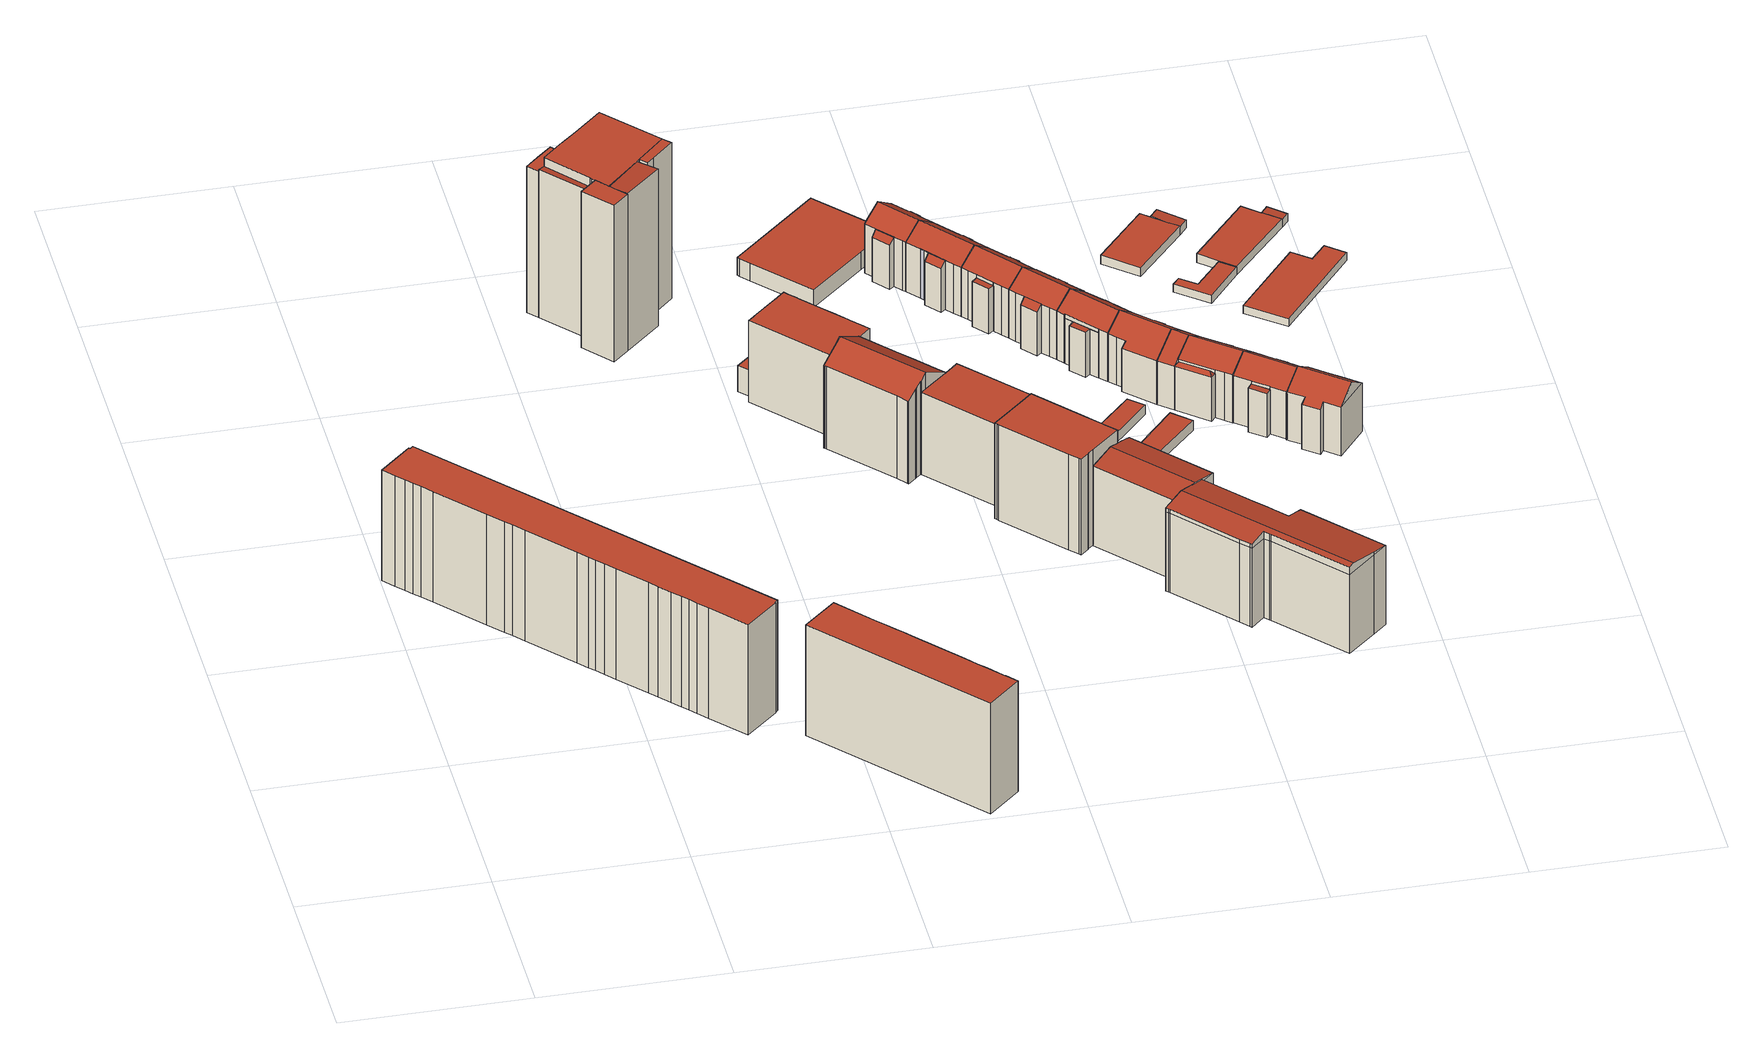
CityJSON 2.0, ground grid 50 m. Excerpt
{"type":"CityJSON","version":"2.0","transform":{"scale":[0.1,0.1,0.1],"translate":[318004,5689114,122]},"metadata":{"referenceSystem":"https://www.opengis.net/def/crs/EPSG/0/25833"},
"CityObjects":{
"building1":{"type":"Building","attributes":{"Dachtyp_tdc":"tdcPolyFlatRoof","Gemeindeschluessel":14713000,"Dachneigung":0,"QualitaetDacherkennung":35,"Geometrietyp2DReferenz":"3000","function":"31001_9998","roofType":"1000","measuredHeight":33.38},"geometry":[{"type":"MultiSurface","lod":"2","boundaries":[[[0,1,2,3]],[[1,4,5,2]],[[4,6,7,5]],[[6,8,9,7]],[[8,10,11,9]],[[10,12,13,11]],[[12,14,15,13]],[[14,16,17,15]],[[16,18,19,17]],[[18,20,21,19]],[[20,22,23,21]],[[22,24,25,23]],[[24,26,27,25]],[[26,28,29,27]],[[28,30,31,29]],[[30,32,33,31]],[[32,34,35,33]],[[34,36,37,35]],[[36,38,39,37]],[[38,40,41,39]],[[40,42,43,41]],[[42,44,45,43]],[[44,46,47,45]],[[46,48,49,47]],[[48,50,51,49]],[[50,52,53,51]],[[52,54,55,53]],[[54,56,57,55]],[[56,0,3,57]],[[56,54,52,50,48,46,44,42,40,38,36,34,32,30,28,26,24,22,20,18,16,14,12,10,8,6,4,1,0]],[[3,2,5,7,9,11,13,15,17,19,21,23,25,27,29,31,33,35,37,39,41,43,45,47,49,51,53,55,57]]],"semantics":{"surfaces":[{"type":"WallSurface"},{"type":"RoofSurface"},{"type":"GroundSurface"}],"values":[0,0,0,0,0,0,0,0,0,0,0,0,0,0,0,0,0,0,0,0,0,0,0,0,0,0,0,0,0,1,2]}}]},
"building2":{"type":"Building","attributes":{"Dachtyp_tdc":"tdcPolyFlatRoof","Gemeindeschluessel":14713000,"Dachneigung":0,"QualitaetDacherkennung":44,"Geometrietyp2DReferenz":"3000","function":"31001_9998","roofType":"1000","measuredHeight":33.46},"geometry":[{"type":"MultiSurface","lod":"2","boundaries":[[[58,59,60,61]],[[59,62,63,60]],[[62,64,65,63]],[[64,66,67,65]],[[66,68,69,67]],[[68,70,71,69]],[[70,72,73,71]],[[72,74,75,73]],[[74,76,77,75]],[[76,78,79,77]],[[78,80,81,79]],[[80,82,83,81]],[[82,84,85,83]],[[84,58,61,85]],[[84,82,80,78,76,74,72,70,68,66,64,62,59,58]],[[61,60,63,65,67,69,71,73,75,77,79,81,83,85]]],"semantics":{"surfaces":[{"type":"WallSurface"},{"type":"RoofSurface"},{"type":"GroundSurface"}],"values":[0,0,0,0,0,0,0,0,0,0,0,0,0,0,1,2]}}]},
"building3":{"type":"Building","attributes":{"Gemeindeschluessel":14713000,"Geometrietyp2DReferenz":"3000","function":"31001_9998","roofType":"9999"},"children":["building3-1","building3-2","building3-3","building3-4","building3-5","building3-6"]},
"building3-1":{"type":"BuildingPart","attributes":{"Dachtyp_tdc":"tdcPolyFlatRoof","Dachneigung":7.21,"QualitaetDacherkennung":23,"Geometrietyp2DReferenz":"3000","roofType":"2100","measuredHeight":44.82},"parents":["building3"],"geometry":[{"type":"MultiSurface","lod":"2","boundaries":[[[86,87,88,89]],[[87,90,91,92,88]],[[87,86,93,90]],[[92,94,89,88]],[[93,95,91,90]],[[95,94,92,91]],[[89,94,95,93,86]]],"semantics":{"surfaces":[{"type":"WallSurface"},{"type":"RoofSurface"},{"type":"GroundSurface"},{"type":"ClosureSurface"}],"values":[0,0,1,2,0,3,3]}}]},
"building3-2":{"type":"BuildingPart","attributes":{"Dachtyp_tdc":"tdcPolyFlatRoof","Dachneigung":0,"QualitaetDacherkennung":22,"Geometrietyp2DReferenz":"3000","roofType":"1000","measuredHeight":44.32},"parents":["building3"],"geometry":[{"type":"MultiSurface","lod":"2","boundaries":[[[96,97,98,99]],[[97,100,101,98]],[[100,102,103,101]],[[102,104,105,103]],[[91,96,99,92]],[[91,95,104,102,100,97,96]],[[99,98,101,103,105,94,92]],[[92,94,95,91]],[[94,105,104,95]]],"semantics":{"surfaces":[{"type":"WallSurface"},{"type":"RoofSurface"},{"type":"GroundSurface"},{"type":"ClosureSurface"}],"values":[0,0,0,0,0,1,2,3,3]}}]},
"building3-3":{"type":"BuildingPart","attributes":{"Dachtyp_tdc":"tdcPolyFlatRoof","Dachneigung":0,"QualitaetDacherkennung":32,"Geometrietyp2DReferenz":"3000","roofType":"1000","measuredHeight":47.19},"parents":["building3"],"geometry":[{"type":"MultiSurface","lod":"2","boundaries":[[[106,107,108,109]],[[107,110,111,108]],[[110,112,113,111]],[[114,106,109,115]],[[114,112,110,107,106]],[[109,108,111,113,115]],[[115,113,112,114]]],"semantics":{"surfaces":[{"type":"WallSurface"},{"type":"RoofSurface"},{"type":"GroundSurface"},{"type":"ClosureSurface"}],"values":[0,0,0,0,1,2,3]}}]},
"building3-4":{"type":"BuildingPart","attributes":{"Dachtyp_tdc":"tdcPolyFlatRoof","Dachneigung":0,"QualitaetDacherkennung":36,"Geometrietyp2DReferenz":"3000","roofType":"1000","measuredHeight":47.24},"parents":["building3"],"geometry":[{"type":"MultiSurface","lod":"2","boundaries":[[[116,117,118,105,104]],[[117,119,120,118]],[[119,114,115,120]],[[121,122,113,112]],[[123,124,125,126]],[[124,127,86,89,125]],[[127,124,123,128,129,121,112,114,119,117,116,130]],[[94,105,118,120,115,113,122,131,126,125,89]],[[104,95,93,130,116]],[[94,95,104,105]],[[112,113,115,114]],[[131,122,121,129,128]],[[126,131,128,123]],[[93,86,127,130]],[[93,95,94,89,86]]],"semantics":{"surfaces":[{"type":"WallSurface"},{"type":"RoofSurface"},{"type":"GroundSurface"},{"type":"ClosureSurface"}],"values":[0,0,0,0,0,0,1,2,0,3,3,3,3,0,3]}}]},
"building3-5":{"type":"BuildingPart","attributes":{"Dachtyp_tdc":"tdcPolyFlatRoof","Dachneigung":0,"QualitaetDacherkennung":28,"Geometrietyp2DReferenz":"3000","roofType":"1000","measuredHeight":47.32},"parents":["building3"],"geometry":[{"type":"MultiSurface","lod":"2","boundaries":[[[132,133,134,135]],[[133,136,137,134]],[[136,138,123,126,137]],[[138,136,133,132,139]],[[135,134,137,126,131]],[[139,140,128,123,138]],[[131,126,123,128]],[[135,131,128,140,139,132]]],"semantics":{"surfaces":[{"type":"WallSurface"},{"type":"RoofSurface"},{"type":"GroundSurface"},{"type":"ClosureSurface"}],"values":[0,0,0,1,2,0,3,3]}}]},
"building3-6":{"type":"BuildingPart","attributes":{"Dachtyp_tdc":"tdcPolyFlatRoof","Dachneigung":2.95,"QualitaetDacherkennung":44,"Geometrietyp2DReferenz":"3000","roofType":"2100","measuredHeight":47.55},"parents":["building3"],"geometry":[{"type":"MultiSurface","lod":"2","boundaries":[[[121,141,142,122]],[[141,143,132,135,142]],[[141,121,129,140,139,143]],[[135,131,122,142]],[[139,132,143]],[[135,132,139,140,128,131]],[[129,128,140]],[[121,122,131,128,129]]],"semantics":{"surfaces":[{"type":"WallSurface"},{"type":"RoofSurface"},{"type":"GroundSurface"},{"type":"ClosureSurface"}],"values":[0,0,1,2,0,3,0,3]}}]},
"building4":{"type":"Building","attributes":{"Gemeindeschluessel":14713000,"Geometrietyp2DReferenz":"3000","function":"31001_9998","roofType":"9999"},"children":["building4-1","building4-2"]},
"building4-1":{"type":"BuildingPart","attributes":{"Dachtyp_tdc":"tdcPolyFlatRoof","Dachneigung":0,"QualitaetDacherkennung":51,"Geometrietyp2DReferenz":"3000","roofType":"1000","measuredHeight":24.72},"parents":["building4"],"geometry":[{"type":"MultiSurface","lod":"2","boundaries":[[[144,145,146]],[[144,147,148,145]],[[147,149,150,148]],[[149,151,152,150]],[[151,153,154,152]],[[153,155,156,154]],[[155,157,158,156]],[[157,159,160,158]],[[159,161,162,160]],[[161,163,164,162]],[[163,165,166,164]],[[165,167,168,166]],[[167,169,170,168]],[[169,171,172,170]],[[171,173,174,172]],[[173,175,176,174]],[[175,177,178,176]],[[177,179,180,181,178]],[[177,175,173,171,169,167,165,163,161,159,157,155,153,151,149,147,144,179]],[[181,145,148,150,152,154,156,158,160,162,164,166,168,170,172,174,176,178]],[[146,180,179,144]],[[146,145,181,180]]],"semantics":{"surfaces":[{"type":"WallSurface"},{"type":"RoofSurface"},{"type":"GroundSurface"},{"type":"ClosureSurface"}],"values":[0,0,0,0,0,0,0,0,0,0,0,0,0,0,0,0,0,0,1,2,0,3]}}]},
"building4-2":{"type":"BuildingPart","attributes":{"Dachtyp_tdc":"tdcPolyFlatRoof","Dachneigung":0,"QualitaetDacherkennung":50,"Geometrietyp2DReferenz":"3000","roofType":"1000","measuredHeight":7.93},"parents":["building4"],"geometry":[{"type":"MultiSurface","lod":"2","boundaries":[[[180,182,183,181]],[[182,184,185,183]],[[184,146,145,185]],[[146,184,182,180]],[[181,183,185,145]],[[181,145,146,180]]],"semantics":{"surfaces":[{"type":"WallSurface"},{"type":"RoofSurface"},{"type":"GroundSurface"},{"type":"ClosureSurface"}],"values":[0,0,0,1,2,3]}}]},
"building5":{"type":"Building","attributes":{"Gemeindeschluessel":14713000,"Geometrietyp2DReferenz":"3000","function":"31001_9998","roofType":"9999"},"children":["building5-1","building5-2"]},
"building5-1":{"type":"BuildingPart","attributes":{"Dachtyp_tdc":"tdcGableRoof","Dachneigung":29.29,"QualitaetDacherkennung":10,"Geometrietyp2DReferenz":"3000","roofType":"3100","measuredHeight":29.55},"parents":["building5"],"geometry":[{"type":"MultiSurface","lod":"2","boundaries":[[[186,187,188,189]],[[187,190,191,188]],[[190,192,193,191]],[[192,194,195,196,193]],[[197,198,199,200,201]],[[198,202,203,199]],[[202,204,205,203]],[[204,206,207,205]],[[206,208,209,207]],[[208,210,211,209]],[[210,212,213,211]],[[212,214,215,213]],[[214,216,217,215]],[[216,218,219,217]],[[218,220,221,219]],[[220,222,223,221]],[[222,224,225,223]],[[224,186,189,225]],[[220,218,216,214,212,210,208,206,204,202,198,197,226]],[[226,194,192,190,187,186,224,222,220]],[[189,188,191,193,196,227,200,199,203,205,207,209,211,213,215,217,219,221,223,225]],[[228,195,194,226]],[[227,196,195,228]],[[197,201,228,226]],[[227,228,201,200]]],"semantics":{"surfaces":[{"type":"WallSurface"},{"type":"RoofSurface"},{"type":"GroundSurface"},{"type":"ClosureSurface"}],"values":[0,0,0,0,0,0,0,0,0,0,0,0,0,0,0,0,0,0,1,1,2,0,3,0,3]}}]},
"building5-2":{"type":"BuildingPart","attributes":{"Dachtyp_tdc":"tdcPolyFlatRoof","Dachneigung":0,"QualitaetDacherkennung":48,"Geometrietyp2DReferenz":"3000","roofType":"1000","measuredHeight":24.79},"parents":["building5"],"geometry":[{"type":"MultiSurface","lod":"2","boundaries":[[[195,229,230,196]],[[229,231,232,230]],[[231,233,234,232]],[[233,235,236,234]],[[235,237,238,236]],[[237,239,240,238]],[[239,241,242,240]],[[241,243,244,242]],[[243,245,246,244]],[[245,201,200,246]],[[245,243,241,239,237,235,233,231,229,195,228,201]],[[200,227,196,230,232,234,236,238,240,242,244,246]],[[196,227,228,195]],[[227,200,201,228]]],"semantics":{"surfaces":[{"type":"WallSurface"},{"type":"RoofSurface"},{"type":"GroundSurface"},{"type":"ClosureSurface"}],"values":[0,0,0,0,0,0,0,0,0,0,1,2,3,3]}}]},
"building6":{"type":"Building","attributes":{"Dachtyp_tdc":"tdcPolyFlatRoof","Gemeindeschluessel":14713000,"Dachneigung":0,"QualitaetDacherkennung":86,"Geometrietyp2DReferenz":"3000","function":"31001_2000","roofType":"1000","measuredHeight":5.37},"geometry":[{"type":"MultiSurface","lod":"2","boundaries":[[[247,248,249,250]],[[248,251,252,249]],[[251,253,254,252]],[[253,255,256,254]],[[255,257,258,256]],[[257,259,260,258]],[[259,261,262,260]],[[261,263,264,262]],[[263,265,266,264]],[[265,247,250,266]],[[265,263,261,259,257,255,253,251,248,247]],[[250,249,252,254,256,258,260,262,264,266]]],"semantics":{"surfaces":[{"type":"WallSurface"},{"type":"RoofSurface"},{"type":"GroundSurface"}],"values":[0,0,0,0,0,0,0,0,0,0,1,2]}}]},
"building7":{"type":"Building","attributes":{"Gemeindeschluessel":14713000,"Geometrietyp2DReferenz":"3000","function":"31001_9998","roofType":"9999"},"children":["building7-1","building7-2"]},
"building7-1":{"type":"BuildingPart","attributes":{"Dachtyp_tdc":"tdcPolyFlatRoof","Dachneigung":0,"QualitaetDacherkennung":56,"Geometrietyp2DReferenz":"3000","roofType":"1000","measuredHeight":28.87},"parents":["building7"],"geometry":[{"type":"MultiSurface","lod":"2","boundaries":[[[267,268,269,270]],[[268,271,272,269]],[[271,273,274,272]],[[273,275,276,274]],[[275,277,278,279,280,276]],[[281,282,283]],[[281,284,285,282]],[[284,286,287,285]],[[286,288,289,287]],[[288,290,291,289]],[[290,292,293,291]],[[292,294,295,293]],[[294,296,297,295]],[[296,298,299,297]],[[298,300,301,299]],[[300,302,303,301]],[[302,267,270,303]],[[302,300,298,296,294,292,290,288,286,284,281,277,275,273,271,268,267]],[[270,269,272,274,276,280,282,285,287,289,291,293,295,297,299,301,303]],[[283,304,278,277,281]],[[283,282,280,279]],[[283,279,278,304]]],"semantics":{"surfaces":[{"type":"WallSurface"},{"type":"RoofSurface"},{"type":"GroundSurface"},{"type":"ClosureSurface"}],"values":[0,0,0,0,0,0,0,0,0,0,0,0,0,0,0,0,0,1,2,0,3,3]}}]},
"building7-2":{"type":"BuildingPart","attributes":{"Dachtyp_tdc":"tdcGableRoof","Dachneigung":12.66,"QualitaetDacherkennung":21,"Geometrietyp2DReferenz":"3000","roofType":"3100","measuredHeight":25.59},"parents":["building7"],"geometry":[{"type":"MultiSurface","lod":"2","boundaries":[[[305,306,307,308]],[[306,309,310,307]],[[309,283,282,310]],[[279,311,312,280]],[[311,313,314,312]],[[313,305,308,314]],[[313,315,278,304,316,317,305]],[[309,316,304,283]],[[306,317,316,309]],[[305,317,306]],[[279,278,315,311]],[[311,315,313]],[[308,307,310,282,280,312,314]],[[279,280,282,283]],[[304,278,279,283]]],"semantics":{"surfaces":[{"type":"WallSurface"},{"type":"RoofSurface"},{"type":"GroundSurface"},{"type":"ClosureSurface"}],"values":[0,0,0,0,0,0,1,1,0,0,0,0,2,3,3]}}]},
"building8":{"type":"Building","attributes":{"Gemeindeschluessel":14713000,"Geometrietyp2DReferenz":"3000","function":"31001_9998","roofType":"9999"},"children":["building8-1","building8-2"]},
"building8-1":{"type":"BuildingPart","attributes":{"Dachtyp_tdc":"tdcGableRoof","Dachneigung":34.91,"QualitaetDacherkennung":81,"Geometrietyp2DReferenz":"3000","roofType":"3100","measuredHeight":18.61},"parents":["building8"],"geometry":[{"type":"MultiSurface","lod":"2","boundaries":[[[318,319,320,321]],[[319,322,323,320]],[[322,324,325,323]],[[324,326,327,325]],[[326,328,329,327]],[[328,330,331,329]],[[330,332,333,331]],[[332,334,335,333]],[[334,336,337,335]],[[336,338,339,337]],[[338,340,341,339]],[[340,342,343,341]],[[342,344,345,343]],[[344,346,347,345]],[[346,348,349,347]],[[348,350,351,349]],[[344,342,340,338,336,334,332,330,328,326,324]],[[324,322,319,318,352,350,348,346,344]],[[351,321,320,323,325,327,329,331,333,335,337,339,341,343,345,347,349]],[[351,350,352]],[[321,351,352,318]]],"semantics":{"surfaces":[{"type":"WallSurface"},{"type":"RoofSurface"},{"type":"GroundSurface"},{"type":"ClosureSurface"}],"values":[0,0,0,0,0,0,0,0,0,0,0,0,0,0,0,0,1,1,2,3,3]}}]},
"building8-2":{"type":"BuildingPart","attributes":{"Dachtyp_tdc":"tdcPolyFlatRoof","Dachneigung":45.59,"QualitaetDacherkennung":27,"Geometrietyp2DReferenz":"3000","roofType":"2100","measuredHeight":14.93},"parents":["building8"],"geometry":[{"type":"MultiSurface","lod":"2","boundaries":[[[353,318,321,354]],[[352,355,356,351,350]],[[355,353,354,356]],[[355,352,357,318,353]],[[354,321,351,356]],[[352,318,357]],[[352,351,321,318]],[[352,350,352,357]],[[350,351,352]]],"semantics":{"surfaces":[{"type":"WallSurface"},{"type":"RoofSurface"},{"type":"GroundSurface"},{"type":"ClosureSurface"}],"values":[0,0,0,1,2,0,3,0,3]}}]},
"building9":{"type":"Building","attributes":{"Gemeindeschluessel":14713000,"Geometrietyp2DReferenz":"3000","function":"31001_9998","roofType":"9999"},"children":["building9-1","building9-2"]},
"building9-1":{"type":"BuildingPart","attributes":{"Dachtyp_tdc":"tdcGableRoof","Dachneigung":34.92,"QualitaetDacherkennung":83,"Geometrietyp2DReferenz":"3000","roofType":"3100","measuredHeight":18.57},"parents":["building9"],"geometry":[{"type":"MultiSurface","lod":"2","boundaries":[[[358,346,359,360]],[[346,344,361,359]],[[344,342,362,361]],[[342,363,364,362]],[[363,365,366,364]],[[365,367,368,366]],[[367,369,370,368]],[[369,371,372,370]],[[371,373,374,372]],[[373,375,376,374]],[[375,377,378,376]],[[377,379,380,378]],[[379,381,382,380]],[[381,383,384,382]],[[377,375,373,371,369,367,365,363,342,344]],[[344,346,358,385,383,381,379,377]],[[384,386,360,359,361,362,364,366,368,370,372,374,376,378,380,382]],[[386,384,383,385]],[[360,386,385,358]]],"semantics":{"surfaces":[{"type":"WallSurface"},{"type":"RoofSurface"},{"type":"GroundSurface"},{"type":"ClosureSurface"}],"values":[0,0,0,0,0,0,0,0,0,0,0,0,0,0,1,1,2,3,3]}}]},
"building9-2":{"type":"BuildingPart","attributes":{"Dachtyp_tdc":"tdcPolyFlatRoof","Dachneigung":44.91,"QualitaetDacherkennung":26,"Geometrietyp2DReferenz":"3000","roofType":"2100","measuredHeight":14.93},"parents":["building9"],"geometry":[{"type":"MultiSurface","lod":"2","boundaries":[[[387,388,384,383]],[[387,389,390,388]],[[389,391,392,390]],[[391,393,358,360,392]],[[391,389,387,383,394,393]],[[386,384,388,390,392,360]],[[394,385,358,393]],[[385,386,360,358]],[[383,385,394]],[[383,384,386,385]]],"semantics":{"surfaces":[{"type":"WallSurface"},{"type":"RoofSurface"},{"type":"GroundSurface"},{"type":"ClosureSurface"}],"values":[0,0,0,0,1,2,0,3,0,3]}}]},
"building10":{"type":"Building","attributes":{"Dachtyp_tdc":"tdcFreeFormRoof","Gemeindeschluessel":14713000,"Dachneigung":10.46,"QualitaetDacherkennung":11,"Geometrietyp2DReferenz":"3000","function":"31001_9998","roofType":"5000","measuredHeight":26.39},"geometry":[{"type":"MultiSurface","lod":"2","boundaries":[[[309,395,396,397]],[[395,398,399,396]],[[398,400,401,399]],[[400,402,403,401]],[[402,404,405,403]],[[404,406,407,405]],[[406,408,409,407]],[[408,410,411,409]],[[410,412,413,411]],[[412,414,415,413]],[[414,416,417,415]],[[416,418,419,417]],[[418,420,421,419]],[[420,422,423,421]],[[422,424,425,423]],[[424,426,427,425]],[[426,428,429,427]],[[428,430,431,429]],[[430,432,433,431]],[[432,434,435,433]],[[434,309,397,435]],[[436,437,438,439,440,441,442,443,444,445,446,447,448]],[[412,410,449,450,451,452,453,454,455,441,440,456]],[[412,456,414]],[[414,456,440,439,416]],[[309,442,441,455,395]],[[395,455,454,398]],[[398,454,453,400]],[[400,453,452,402]],[[402,452,451,404]],[[404,451,450,406]],[[406,450,449,408]],[[408,449,410]],[[422,436,448,424]],[[424,448,447,426]],[[426,447,446,428]],[[428,446,445,430]],[[430,445,444,432]],[[432,444,443,434]],[[434,443,442,309]],[[416,439,438,418]],[[418,438,437,420]],[[420,437,436,422]],[[397,396,399,401,403,405,407,409,411,413,415,417,419,421,423,425,427,429,431,433,435]]],"semantics":{"surfaces":[{"type":"WallSurface"},{"type":"RoofSurface"},{"type":"GroundSurface"}],"values":[0,0,0,0,0,0,0,0,0,0,0,0,0,0,0,0,0,0,0,0,0,1,1,0,0,0,0,0,0,0,0,0,0,0,0,0,0,0,0,0,0,0,0,2]}}]},
"building11":{"type":"Building","attributes":{"Dachtyp_tdc":"tdcPolyFlatRoof","Gemeindeschluessel":14713000,"Dachneigung":0,"QualitaetDacherkennung":81,"Geometrietyp2DReferenz":"3000","function":"31001_2463","roofType":"1000","measuredHeight":2.87},"geometry":[{"type":"MultiSurface","lod":"2","boundaries":[[[457,458,459,460]],[[458,461,462,459]],[[461,463,464,462]],[[463,457,460,464]],[[463,461,458,457]],[[460,459,462,464]]],"semantics":{"surfaces":[{"type":"WallSurface"},{"type":"RoofSurface"},{"type":"GroundSurface"}],"values":[0,0,0,0,1,2]}}]},
"building12":{"type":"Building","attributes":{"Gemeindeschluessel":14713000,"Geometrietyp2DReferenz":"3000","function":"31001_9998","roofType":"9999"},"children":["building12-1","building12-2"]},
"building12-1":{"type":"BuildingPart","attributes":{"Dachtyp_tdc":"tdcPolyFlatRoof","Dachneigung":3.67,"QualitaetDacherkennung":28,"Geometrietyp2DReferenz":"3000","roofType":"2100","measuredHeight":13.77},"parents":["building12"],"geometry":[{"type":"MultiSurface","lod":"2","boundaries":[[[465,466,467,468]],[[466,469,470,467]],[[469,471,472,470]],[[473,471,469,466,465,474]],[[475,468,467,470,472,476]],[[465,468,475,474]],[[476,472,471,473]],[[473,474,475,476]]],"semantics":{"surfaces":[{"type":"WallSurface"},{"type":"RoofSurface"},{"type":"GroundSurface"},{"type":"ClosureSurface"}],"values":[0,0,0,1,2,3,3,3]}}]},
"building12-2":{"type":"BuildingPart","attributes":{"Dachtyp_tdc":"tdcGableRoof","Dachneigung":35.41,"QualitaetDacherkennung":84,"Geometrietyp2DReferenz":"3000","roofType":"3100","measuredHeight":18.52},"parents":["building12"],"geometry":[{"type":"MultiSurface","lod":"2","boundaries":[[[477,478,479,480]],[[478,481,482,479]],[[481,483,484,482]],[[483,485,486,484]],[[485,487,488,486]],[[487,489,490,488]],[[489,491,492,490]],[[491,493,494,492]],[[493,495,465,468,494]],[[496,497,498,472,471]],[[497,379,499,498]],[[379,377,500,499]],[[377,501,502,500]],[[501,503,504,502]],[[503,477,480,504]],[[377,379,497,496,505,506,495,493,491,489]],[[489,487,485,483,481,478,477,503,501,377]],[[480,479,482,484,486,488,490,492,494,468,475,476,472,498,499,500,502,504]],[[474,465,495,506]],[[474,475,468,465]],[[505,473,474,506]],[[473,476,475,474]],[[496,471,473,505]],[[471,472,476,473]]],"semantics":{"surfaces":[{"type":"WallSurface"},{"type":"RoofSurface"},{"type":"GroundSurface"},{"type":"ClosureSurface"}],"values":[0,0,0,0,0,0,0,0,0,0,0,0,0,0,0,1,1,2,0,3,0,3,0,3]}}]},
"building13":{"type":"Building","attributes":{"Gemeindeschluessel":14713000,"Geometrietyp2DReferenz":"3000","function":"31001_9998","roofType":"9999"},"children":["building13-1","building13-2"]},
"building13-1":{"type":"BuildingPart","attributes":{"Dachtyp_tdc":"tdcPolyFlatRoof","Dachneigung":44.52,"QualitaetDacherkennung":29,"Geometrietyp2DReferenz":"3000","roofType":"2100","measuredHeight":14.72},"parents":["building13"],"geometry":[{"type":"MultiSurface","lod":"2","boundaries":[[[507,508,509,510]],[[511,512,513,514]],[[511,507,510,512]],[[511,514,515,516,508,507]],[[510,509,517,513,512]],[[518,508,516,515]],[[518,517,509,508]],[[514,518,515]],[[514,513,517,518]]],"semantics":{"surfaces":[{"type":"WallSurface"},{"type":"RoofSurface"},{"type":"GroundSurface"},{"type":"ClosureSurface"}],"values":[0,0,0,1,2,0,3,0,3]}}]},
"building13-2":{"type":"BuildingPart","attributes":{"Dachtyp_tdc":"tdcGableRoof","Dachneigung":35.19,"QualitaetDacherkennung":83,"Geometrietyp2DReferenz":"3000","roofType":"3100","measuredHeight":18.45},"parents":["building13"],"geometry":[{"type":"MultiSurface","lod":"2","boundaries":[[[508,519,520,509]],[[519,491,492,520]],[[491,489,490,492]],[[489,521,488,490]],[[521,522,523,488]],[[522,524,525,523]],[[524,526,527,525]],[[526,528,529,527]],[[528,530,531,529]],[[530,532,533,531]],[[532,534,535,533]],[[534,536,537,535]],[[536,538,539,537]],[[538,540,541,539]],[[540,514,513,541]],[[536,534,532,530,528,526,524,522,521,489]],[[489,491,519,508,518,514,540,538,536]],[[513,517,509,520,492,490,488,523,525,527,529,531,533,535,537,539,541]],[[517,513,514,518]],[[509,517,518,508]]],"semantics":{"surfaces":[{"type":"WallSurface"},{"type":"RoofSurface"},{"type":"GroundSurface"},{"type":"ClosureSurface"}],"values":[0,0,0,0,0,0,0,0,0,0,0,0,0,0,0,1,1,2,3,3]}}]},
"building14":{"type":"Building","attributes":{"Dachtyp_tdc":"tdcPolyFlatRoof","Gemeindeschluessel":14713000,"Dachneigung":0,"QualitaetDacherkennung":82,"Geometrietyp2DReferenz":"3000","function":"31001_2463","roofType":"1000","measuredHeight":2.94},"geometry":[{"type":"MultiSurface","lod":"2","boundaries":[[[542,543,544,545]],[[543,546,547,544]],[[546,548,549,547]],[[548,542,545,549]],[[548,546,543,542]],[[545,544,547,549]]],"semantics":{"surfaces":[{"type":"WallSurface"},{"type":"RoofSurface"},{"type":"GroundSurface"}],"values":[0,0,0,0,1,2]}}]},
"building15":{"type":"Building","attributes":{"Gemeindeschluessel":14713000,"Geometrietyp2DReferenz":"3000","function":"31001_9998","roofType":"9999"},"children":["building15-1","building15-2"]},
"building15-1":{"type":"BuildingPart","attributes":{"Dachtyp_tdc":"tdcGableRoof","Dachneigung":35.2,"QualitaetDacherkennung":83,"Geometrietyp2DReferenz":"3000","roofType":"3100","measuredHeight":18.36},"parents":["building15"],"geometry":[{"type":"MultiSurface","lod":"2","boundaries":[[[550,551,552,553]],[[551,554,555,552]],[[554,556,557,555]],[[556,558,559,557]],[[558,560,561,559]],[[560,562,563,561]],[[562,564,565,563]],[[564,566,567,568,565]],[[569,570,571,572,573]],[[570,574,575,571]],[[574,576,577,575]],[[576,578,579,577]],[[578,550,553,579]],[[574,570,569,580,581,566,564,562]],[[562,560,558,556,554,551,550,578,576,574]],[[553,552,555,557,559,561,563,565,568,582,583,572,571,575,577,579]],[[584,567,566,581]],[[584,582,568,567]],[[580,585,584,581]],[[585,583,582,584]],[[569,573,585,580]],[[573,572,583,585]]],"semantics":{"surfaces":[{"type":"WallSurface"},{"type":"RoofSurface"},{"type":"GroundSurface"},{"type":"ClosureSurface"}],"values":[0,0,0,0,0,0,0,0,0,0,0,0,0,1,1,2,0,3,0,3,0,3]}}]},
"building15-2":{"type":"BuildingPart","attributes":{"Dachtyp_tdc":"tdcPolyFlatRoof","Dachneigung":4.24,"QualitaetDacherkennung":27,"Geometrietyp2DReferenz":"3000","roofType":"2100","measuredHeight":13.6},"parents":["building15"],"geometry":[{"type":"MultiSurface","lod":"2","boundaries":[[[567,586,587,568]],[[586,588,589,587]],[[588,590,591,589]],[[590,592,593,591]],[[592,573,572,593]],[[584,585,573,592,590,588,586,567]],[[568,587,589,591,593,572,583,582]],[[583,572,573,585]],[[582,583,585,584]],[[567,568,582,584]]],"semantics":{"surfaces":[{"type":"WallSurface"},{"type":"RoofSurface"},{"type":"GroundSurface"},{"type":"ClosureSurface"}],"values":[0,0,0,0,0,1,2,3,3,3]}}]},
"building16":{"type":"Building","attributes":{"Dachtyp_tdc":"tdcFreeFormRoof","Gemeindeschluessel":14713000,"Dachneigung":36.66,"QualitaetDacherkennung":73,"Geometrietyp2DReferenz":"3000","function":"31001_9998","roofType":"5000","measuredHeight":18.39},"geometry":[{"type":"MultiSurface","lod":"2","boundaries":[[[594,595,596,597]],[[595,598,599,596]],[[598,600,601,599]],[[600,602,603,601]],[[602,604,605,603]],[[604,606,607,605]],[[606,608,609,607]],[[608,560,610,609]],[[560,611,612,610]],[[611,613,614,612]],[[613,594,597,614]],[[604,602,600,615,616,608,606]],[[615,598,595,594,613,611,560,616]],[[600,598,615]],[[560,608,616]],[[597,596,599,601,603,605,607,609,610,612,614]]],"semantics":{"surfaces":[{"type":"WallSurface"},{"type":"RoofSurface"},{"type":"GroundSurface"}],"values":[0,0,0,0,0,0,0,0,0,0,0,1,1,0,0,2]}}]},
"building17":{"type":"Building","attributes":{"Dachtyp_tdc":"tdcGableRoof","Gemeindeschluessel":14713000,"Dachneigung":35.63,"QualitaetDacherkennung":68,"Geometrietyp2DReferenz":"3000","function":"31001_9998","roofType":"3100","measuredHeight":18.34},"geometry":[{"type":"MultiSurface","lod":"2","boundaries":[[[598,617,618,599]],[[617,619,620,618]],[[619,621,601,620]],[[621,598,599,601]],[[619,617,622]],[[598,621,623]],[[617,598,623,622]],[[621,619,622,623]],[[599,618,620,601]]],"semantics":{"surfaces":[{"type":"WallSurface"},{"type":"RoofSurface"},{"type":"GroundSurface"}],"values":[0,0,0,0,0,0,1,1,2]}}]},
"building18":{"type":"Building","attributes":{"Gemeindeschluessel":14713000,"Geometrietyp2DReferenz":"3000","function":"31001_9998","roofType":"9999"},"children":["building18-1","building18-2"]},
"building18-1":{"type":"BuildingPart","attributes":{"Dachtyp_tdc":"tdcFreeFormRoof","Dachneigung":52.81,"QualitaetDacherkennung":6,"Geometrietyp2DReferenz":"3000","roofType":"5000","measuredHeight":14.46},"parents":["building18"],"geometry":[{"type":"MultiSurface","lod":"2","boundaries":[[[624,625,626,627]],[[625,628,620,626]],[[628,629,630,620]],[[631,629,628]],[[632,631,628,625]],[[632,625,624]],[[631,632,624,629]],[[627,626,620,630]],[[627,630,629,624]]],"semantics":{"surfaces":[{"type":"WallSurface"},{"type":"RoofSurface"},{"type":"GroundSurface"},{"type":"ClosureSurface"}],"values":[0,0,0,1,1,1,1,2,3]}}]},
"building18-2":{"type":"BuildingPart","attributes":{"Dachtyp_tdc":"tdcGableRoof","Dachneigung":35.21,"QualitaetDacherkennung":78,"Geometrietyp2DReferenz":"3000","roofType":"3100","measuredHeight":18.34},"parents":["building18"],"geometry":[{"type":"MultiSurface","lod":"2","boundaries":[[[633,634,635,636]],[[634,637,638,635]],[[637,639,640,638]],[[639,641,642,640]],[[641,643,644,642]],[[643,645,646,644]],[[645,647,648,646]],[[647,649,624,627,648]],[[650,651,652,630,629]],[[651,653,618,652]],[[653,654,655,618]],[[654,633,636,655]],[[651,650,649,647,645,643]],[[643,641,639,637,634,633,654,653,651]],[[636,635,638,640,642,644,646,648,627,630,652,618,655]],[[650,629,624,649]],[[629,630,627,624]]],"semantics":{"surfaces":[{"type":"WallSurface"},{"type":"RoofSurface"},{"type":"GroundSurface"},{"type":"ClosureSurface"}],"values":[0,0,0,0,0,0,0,0,0,0,0,0,1,1,2,0,3]}}]},
"building19":{"type":"Building","attributes":{"Gemeindeschluessel":14713000,"Geometrietyp2DReferenz":"3000","function":"31001_9998","roofType":"9999"},"children":["building19-1","building19-2"]},
"building19-1":{"type":"BuildingPart","attributes":{"Dachtyp_tdc":"tdcPolyFlatRoof","Dachneigung":4.95,"QualitaetDacherkennung":32,"Geometrietyp2DReferenz":"3000","roofType":"2100","measuredHeight":13.32},"parents":["building19"],"geometry":[{"type":"MultiSurface","lod":"2","boundaries":[[[656,657,658,659]],[[660,661,662,663]],[[661,656,659,662]],[[661,660,664,657,656]],[[659,658,665,663,662]],[[664,665,658,657]],[[660,663,665,664]]],"semantics":{"surfaces":[{"type":"WallSurface"},{"type":"RoofSurface"},{"type":"GroundSurface"},{"type":"ClosureSurface"}],"values":[0,0,0,1,2,3,3]}}]},
"building19-2":{"type":"BuildingPart","attributes":{"Dachtyp_tdc":"tdcGableRoof","Dachneigung":35.53,"QualitaetDacherkennung":77,"Geometrietyp2DReferenz":"3000","roofType":"3100","measuredHeight":18.13},"parents":["building19"],"geometry":[{"type":"MultiSurface","lod":"2","boundaries":[[[666,667,660,663,668]],[[669,658,657]],[[669,670,671,658]],[[670,643,672,671]],[[643,641,673,672]],[[641,674,675,673]],[[674,676,677,675]],[[676,678,679,677]],[[678,680,681,679]],[[680,682,683,681]],[[682,684,685,683]],[[684,686,687,685]],[[686,688,689,687]],[[688,690,691,689]],[[690,666,668,691]],[[686,684,682,680,678,676,674,641,643]],[[643,670,669,692,667,666,690,688,686]],[[668,663,665,658,671,672,673,675,677,679,681,683,685,687,689,691]],[[664,660,667,692]],[[664,665,663,660]],[[657,664,692,669]],[[657,658,665,664]]],"semantics":{"surfaces":[{"type":"WallSurface"},{"type":"RoofSurface"},{"type":"GroundSurface"},{"type":"ClosureSurface"}],"values":[0,0,0,0,0,0,0,0,0,0,0,0,0,0,0,1,1,2,0,3,0,3]}}]},
"building20":{"type":"Building","attributes":{"Gemeindeschluessel":14713000,"Geometrietyp2DReferenz":"3000","function":"31001_2463","roofType":"9999"},"children":["building20-1","building20-2"]},
"building20-1":{"type":"BuildingPart","attributes":{"Dachtyp_tdc":"tdcPolyFlatRoof","Dachneigung":2.87,"QualitaetDacherkennung":79,"Geometrietyp2DReferenz":"3000","roofType":"2100","measuredHeight":2.88},"parents":["building20"],"geometry":[{"type":"MultiSurface","lod":"2","boundaries":[[[693,694,695,696,697]],[[694,698,699,695]],[[698,700,701,699]],[[698,694,693,702,700]],[[701,696,695,699]],[[697,702,693]],[[696,701,700,702,697]]],"semantics":{"surfaces":[{"type":"WallSurface"},{"type":"RoofSurface"},{"type":"GroundSurface"},{"type":"ClosureSurface"}],"values":[0,0,0,1,2,0,3]}}]},
"building20-2":{"type":"BuildingPart","attributes":{"Dachtyp_tdc":"tdcPolyFlatRoof","Dachneigung":0,"QualitaetDacherkennung":85,"Geometrietyp2DReferenz":"3000","roofType":"1000","measuredHeight":2.64},"parents":["building20"],"geometry":[{"type":"MultiSurface","lod":"2","boundaries":[[[703,704,705,706]],[[704,697,696,705]],[[707,708,709,701,700]],[[708,703,706,709]],[[708,707,702,697,704,703]],[[706,705,696,701,709]],[[700,702,707]],[[701,696,697,702,700]]],"semantics":{"surfaces":[{"type":"WallSurface"},{"type":"RoofSurface"},{"type":"GroundSurface"},{"type":"ClosureSurface"}],"values":[0,0,0,0,1,2,0,3]}}]},
"building21":{"type":"Building","attributes":{"Dachtyp_tdc":"tdcFreeFormRoof","Gemeindeschluessel":14713000,"Dachneigung":35.7,"QualitaetDacherkennung":75,"Geometrietyp2DReferenz":"3000","function":"31001_9998","roofType":"5000","measuredHeight":18.72},"geometry":[{"type":"MultiSurface","lod":"2","boundaries":[[[710,711,689,712]],[[711,713,685,689]],[[713,714,715,685]],[[714,716,717,715]],[[716,718,719,717]],[[718,720,721,719]],[[720,722,723,721]],[[722,724,725,723]],[[724,726,727,725]],[[726,710,712,727]],[[728,718,716,714,713,729]],[[710,726,724,722,720,728,729,711]],[[720,718,728]],[[713,711,729]],[[712,689,685,715,717,719,721,723,725,727]]],"semantics":{"surfaces":[{"type":"WallSurface"},{"type":"RoofSurface"},{"type":"GroundSurface"}],"values":[0,0,0,0,0,0,0,0,0,0,1,1,0,0,2]}}]},
"building22":{"type":"Building","attributes":{"Dachtyp_tdc":"tdcPolyFlatRoof","Gemeindeschluessel":14713000,"Dachneigung":0,"QualitaetDacherkennung":82,"Geometrietyp2DReferenz":"3000","function":"31001_2463","roofType":"1000","measuredHeight":2.39},"geometry":[{"type":"MultiSurface","lod":"2","boundaries":[[[730,731,732,733]],[[731,734,735,732]],[[734,736,737,735]],[[736,738,739,737]],[[738,740,741,739]],[[740,730,733,741]],[[740,738,736,734,731,730]],[[733,732,735,737,739,741]]],"semantics":{"surfaces":[{"type":"WallSurface"},{"type":"RoofSurface"},{"type":"GroundSurface"}],"values":[0,0,0,0,0,0,1,2]}}]},
"building23":{"type":"Building","attributes":{"Gemeindeschluessel":14713000,"Geometrietyp2DReferenz":"3000","function":"31001_2463","roofType":"9999"},"children":["building23-1","building23-2"]},
"building23-1":{"type":"BuildingPart","attributes":{"Dachtyp_tdc":"tdcPolyFlatRoof","Dachneigung":0,"QualitaetDacherkennung":88,"Geometrietyp2DReferenz":"3000","roofType":"1000","measuredHeight":2.61},"parents":["building23"],"geometry":[{"type":"MultiSurface","lod":"2","boundaries":[[[742,743,744,745]],[[746,747,739,748,749]],[[747,750,737,739]],[[750,751,752,737]],[[751,742,745,752]],[[751,750,747,746,753,743,742]],[[745,744,748,739,737,752]],[[749,753,746]],[[748,744,743,753,749]]],"semantics":{"surfaces":[{"type":"WallSurface"},{"type":"RoofSurface"},{"type":"GroundSurface"},{"type":"ClosureSurface"}],"values":[0,0,0,0,0,1,2,0,3]}}]},
"building23-2":{"type":"BuildingPart","attributes":{"Dachtyp_tdc":"tdcPolyFlatRoof","Dachneigung":3.63,"QualitaetDacherkennung":74,"Geometrietyp2DReferenz":"3000","roofType":"2100","measuredHeight":2.81},"parents":["building23"],"geometry":[{"type":"MultiSurface","lod":"2","boundaries":[[[754,755,756,757]],[[755,749,748,756]],[[758,754,757,744,743]],[[758,753,749,755,754]],[[757,756,748,744]],[[743,753,758]],[[744,748,749,753,743]]],"semantics":{"surfaces":[{"type":"WallSurface"},{"type":"RoofSurface"},{"type":"GroundSurface"},{"type":"ClosureSurface"}],"values":[0,0,0,1,2,0,3]}}]},
"building24":{"type":"Building","attributes":{"Dachtyp_tdc":"tdcPolyFlatRoof","Gemeindeschluessel":14713000,"Dachneigung":0,"QualitaetDacherkennung":83,"Geometrietyp2DReferenz":"3000","function":"31001_2463","roofType":"1000","measuredHeight":2.38},"geometry":[{"type":"MultiSurface","lod":"2","boundaries":[[[759,760,761,762]],[[760,763,764,761]],[[763,765,766,764]],[[765,767,768,766]],[[767,769,770,768]],[[769,759,762,770]],[[769,767,765,763,760,759]],[[762,761,764,766,768,770]]],"semantics":{"surfaces":[{"type":"WallSurface"},{"type":"RoofSurface"},{"type":"GroundSurface"}],"values":[0,0,0,0,0,0,1,2]}}]}
},
"vertices":[
[830,542,340],[745,466,340],[745,466,6],[830,542,6],[665,556,340],[665,556,6],[642,581,340],[642,581,6],[625,600,340],[625,600,6],[610,617,340],[610,617,6],[589,640,340],[589,640,6],[563,669,340],[563,669,6],[543,692,340],[543,692,6],[478,764,340],[478,764,6],[454,791,340],[454,791,6],[436,811,340],[436,811,6],[422,826,340],[422,826,6],[399,852,340],[399,852,6],[293,971,340],[293,971,6],[268,999,340],[268,999,6],[252,1016,340],[252,1016,6],[215,1057,340],[215,1057,6],[107,1178,340],[107,1178,6],[82,1205,340],[82,1205,6],[66,1223,340],[66,1223,6],[50,1241,340],[50,1241,6],[30,1263,340],[30,1263,6],[3,1294,340],[3,1294,6],[87,1371,340],[87,1371,6],[90,1368,340],[90,1368,6],[98,1376,340],[98,1376,6],[837,552,340],[837,552,6],[829,544,340],[829,544,6],
[881,428,346],[968,505,346],[968,505,11],[881,428,11],[1049,413,346],[1049,413,11],[1074,386,346],[1074,386,11],[1093,364,346],[1093,364,11],[1109,348,346],[1109,348,11],[1125,328,346],[1125,328,11],[1234,206,346],[1234,206,11],[1258,178,346],[1258,178,11],[1277,157,346],[1277,157,11],[1311,119,346],[1311,119,11],[1316,114,346],[1316,114,11],[1341,86,346],[1341,86,11],[1255,8,346],[1255,8,11],
[725,2205,448],[713,2192,450],[713,2192,2],[725,2205,2],[616,2300,450],[616,2300,445],[616,2300,2],[633,2315,447],[633,2315,2],[633,2315,445],
[591,2327,445],[624,2357,445],[624,2357,2],[591,2327,2],[665,2394,445],[665,2394,2],[676,2382,445],[676,2382,2],[689,2367,445],[689,2367,2],
[952,2309,474],[895,2256,474],[895,2256,2],[952,2309,2],[876,2238,474],[876,2238,2],[859,2257,474],[859,2257,2],[933,2330,474],[933,2330,2],
[689,2367,474],[731,2404,474],[731,2404,2],[805,2472,474],[805,2472,2],[852,2250,474],[852,2250,2],[735,2193,474],[728,2202,474],[728,2202,2],[735,2193,2],[725,2205,474],[763,2161,474],[813,2211,474],[633,2315,474],[763,2161,2],
[800,2117,475],[758,2079,475],[758,2079,2],[800,2117,2],[691,2154,475],[691,2154,2],[735,2193,475],[770,2152,475],[763,2161,475],
[895,2203,478],[895,2203,2],[800,2117,478],
[1125,1910,253],[1125,1910,6],[1125,1910,85],[1153,1936,253],[1153,1936,6],[1161,1926,253],[1161,1926,6],[1163,1924,253],[1163,1924,6],[1179,1907,253],[1179,1907,6],[1180,1905,253],[1180,1905,6],[1226,1854,253],[1226,1854,6],[1228,1852,253],[1228,1852,6],[1251,1826,253],[1251,1826,6],[1284,1790,253],[1284,1790,6],[1286,1787,253],[1286,1787,6],[1315,1755,253],[1315,1755,6],[1324,1745,253],[1324,1745,6],[1327,1742,253],[1327,1742,6],[1292,1709,253],[1292,1709,6],[1218,1643,253],[1218,1643,6],[1043,1837,253],[1043,1837,6],[1059,1851,253],[1059,1851,85],[1059,1851,6],
[1027,1886,85],[1027,1886,6],[1094,1946,85],[1094,1946,6],
[1402,1589,257],[1416,1574,257],[1416,1574,5],[1402,1589,5],[1435,1552,257],[1435,1552,5],[1437,1549,257],[1437,1549,5],[1467,1517,257],[1467,1517,253],[1467,1517,5],[1393,1451,287],[1392,1451,287],[1392,1451,5],[1393,1451,5],[1393,1451,253],[1380,1440,276],[1380,1440,5],[1377,1438,274],[1377,1438,5],[1355,1418,254],[1355,1418,5],[1353,1420,254],[1353,1420,5],[1332,1446,255],[1332,1446,5],[1189,1604,255],[1189,1604,5],[1186,1607,255],[1186,1607,5],[1183,1611,255],[1183,1611,5],[1218,1643,286],[1218,1643,5],[1234,1658,301],[1234,1658,5],[1292,1709,258],[1292,1709,5],[1367,1627,257],[1367,1627,5],[1408,1465,301],[1408,1465,5],[1408,1465,253],
[1467,1516,253],[1467,1516,5],[1480,1528,253],[1480,1528,5],[1505,1551,253],[1505,1551,5],[1529,1525,253],[1529,1525,5],[1659,1381,253],[1659,1381,5],[1673,1365,253],[1673,1365,5],[1679,1358,253],[1679,1358,5],[1643,1326,253],[1643,1326,5],[1566,1257,253],[1566,1257,5],
[1130,2372,55],[1361,2579,55],[1361,2579,2],[1130,2372,2],[1367,2571,55],[1367,2571,2],[1492,2433,55],[1492,2433,2],[1516,2406,55],[1516,2406,2],[1506,2397,55],[1506,2397,2],[1433,2331,55],[1433,2331,2],[1286,2199,55],[1286,2199,2],[1157,2341,55],[1157,2341,2],[1136,2365,55],[1136,2365,2],
[1750,1206,299],[1767,1188,299],[1767,1188,10],[1750,1206,10],[1774,1180,299],[1774,1180,10],[1786,1167,299],[1786,1167,10],[1788,1164,299],[1788,1164,10],[1818,1131,299],[1818,1131,260],[1818,1131,249],[1818,1131,10],[1741,1062,299],[1741,1062,10],[1741,1062,250],[1728,1051,299],[1728,1051,10],[1726,1049,299],[1726,1049,10],[1704,1029,299],[1704,1029,10],[1700,1034,299],[1700,1034,10],[1679,1057,299],[1679,1057,10],[1537,1215,299],[1537,1215,10],[1534,1218,299],[1534,1218,10],[1529,1224,299],[1529,1224,10],[1566,1257,299],[1566,1257,10],[1643,1326,299],[1643,1326,10],[1796,1112,266],
[2024,972,249],[1988,939,249],[1988,939,10],[2024,972,10],[1912,870,250],[1912,870,10],[1829,1142,249],[1829,1142,10],[1854,1163,249],[1854,1163,10],[1829,1142,256],[1967,919,266],[1988,939,260],
[1460,2287,151],[1439,2314,151],[1439,2314,2],[1460,2287,2],[1444,2319,156],[1444,2319,2],[1479,2348,189],[1479,2348,2],[1520,2382,152],[1520,2382,2],[1523,2384,149],[1523,2384,2],[1554,2348,149],[1554,2348,2],[1560,2353,143],[1560,2353,2],[1562,2351,143],[1562,2351,2],[1579,2331,143],[1579,2331,2],[1581,2329,143],[1581,2329,2],[1574,2323,149],[1574,2323,2],[1605,2286,149],[1605,2286,2],[1561,2250,189],[1561,2250,2],[1520,2216,151],[1520,2216,2],[1514,2223,151],[1514,2223,2],[1497,2243,150],[1497,2243,2],[1497,2243,151],
[1449,2276,135],[1449,2276,2],[1484,2233,135],[1484,2233,2],[1497,2243,152],
[1549,2181,151],[1520,2216,3],[1549,2181,3],[1561,2250,3],[1605,2286,3],[1658,2222,149],[1658,2222,3],[1665,2228,142],[1665,2228,3],[1667,2227,142],[1667,2227,3],[1684,2206,142],[1684,2206,3],[1686,2204,142],[1686,2204,3],[1679,2198,148],[1679,2198,3],[1716,2153,149],[1716,2153,3],[1672,2117,189],[1672,2117,3],[1631,2083,151],[1631,2083,3],[1616,2100,151],[1616,2100,3],[1599,2120,151],[1599,2120,3],[1600,2120,151],[1600,2120,3],
[1587,2110,135],[1587,2110,3],[1554,2150,135],[1554,2150,3],[1565,2160,151],[1565,2160,3],[1549,2181,152],[1600,2120,152],
[1988,939,250],[1988,939,11],[1912,870,11],[2096,817,250],[2096,817,11],[2114,798,250],[2114,798,11],[2131,780,250],[2131,780,11],[2133,777,250],[2133,777,11],[2164,742,250],[2164,742,11],[2176,753,250],[2176,753,11],[2201,775,250],[2201,775,11],[2374,583,250],[2374,583,11],[2337,550,250],[2337,550,11],[2261,481,250],[2261,481,11],[2102,658,250],[2102,658,11],[2099,661,250],[2099,661,11],[2087,674,250],[2087,674,11],[2050,640,250],[2050,640,11],[2046,645,250],[2046,645,11],[2025,668,250],[2025,668,11],[1884,827,250],[1884,827,11],[1881,830,250],[1881,830,11],[1875,836,250],[1875,836,11],[2087,674,272],[2099,661,272],[2102,658,272],[2261,481,272],[2274,493,275],[1924,881,275],[1912,870,272],[1875,836,262],[1881,830,262],[1884,827,262],[2025,668,262],[2046,645,262],[2050,640,262],[2176,753,256],[2164,742,259],[2133,777,259],[2131,780,259],[2114,798,259],[2096,817,259],[1988,939,259],[2337,550,259],
[1985,1581,34],[1823,1405,34],[1823,1405,5],[1985,1581,5],[1785,1446,34],[1785,1446,5],[1947,1615,34],[1947,1615,5],
[1695,2005,141],[1682,1995,140],[1682,1995,4],[1695,2005,4],[1649,2035,140],[1649,2035,4],[1661,2046,141],[1661,2046,4],[1662,2046,141],[1696,2005,141],[1696,2005,4],[1662,2046,4],
[1761,2113,142],[1762,2112,142],[1762,2112,4],[1761,2113,4],[1779,2092,142],[1779,2092,4],[1780,2090,142],[1780,2090,4],[1774,2084,148],[1774,2084,4],[1811,2039,148],[1811,2039,4],[1767,2002,189],[1767,2002,4],[1726,1968,151],[1726,1968,4],[1712,1985,151],[1712,1985,4],[1695,2005,151],[1661,2046,151],[1645,2066,151],[1645,2066,4],[1631,2083,4],[1672,2117,4],[1716,2153,148],[1716,2153,4],[1754,2108,148],[1754,2108,4],[1662,2046,151],[1696,2005,151],
[1745,1920,135],[1757,1931,151],[1757,1931,4],[1745,1920,4],[1778,1880,135],[1778,1880,4],[1791,1890,4],[1791,1890,151],[1791,1891,152],[1757,1931,152],[1791,1891,4],[1791,1891,151],
[1740,1951,151],[1740,1951,4],[1811,2039,149],[1849,1994,149],[1849,1994,4],[1856,1999,142],[1856,1999,4],[1857,1998,142],[1857,1998,4],[1874,1978,142],[1874,1978,4],[1875,1976,142],[1875,1976,4],[1869,1970,148],[1869,1970,4],[1906,1925,149],[1906,1925,4],[1863,1888,189],[1863,1888,4],[1822,1854,151],[1822,1854,4],[1808,1871,151],[1808,1871,4],
[2087,1492,34],[1920,1321,34],[1920,1321,4],[2087,1492,4],[1881,1359,34],[1881,1359,4],[2038,1536,34],[2038,1536,4],
[1950,1885,143],[1952,1883,143],[1952,1883,5],[1950,1885,5],[1969,1863,143],[1969,1863,5],[1970,1862,143],[1970,1862,5],[1965,1856,149],[1965,1856,5],[2003,1812,149],[2003,1812,5],[1962,1773,189],[1962,1773,5],[1925,1736,152],[1925,1736,5],[1906,1756,151],[1906,1756,141],[1906,1756,5],[1837,1835,151],[1822,1854,152],[1822,1854,5],[1837,1835,5],[1837,1835,141],[1862,1888,189],[1862,1888,5],[1906,1925,148],[1906,1925,5],[1944,1880,149],[1944,1880,5],[1838,1836,152],[1907,1757,152],[1907,1757,5],[1838,1836,5],[1907,1757,141],[1838,1836,141],
[1888,1775,141],[1888,1775,5],[1876,1765,140],[1876,1765,5],[1842,1802,140],[1842,1802,5],[1854,1814,141],[1854,1814,5],
[2073,1755,144],[2067,1748,150],[2067,1748,6],[2073,1755,6],[2106,1709,151],[2106,1709,6],[2022,1615,137],[2022,1615,6],[1949,1686,137],[1949,1686,6],[1961,1697,149],[1961,1697,6],[1943,1717,149],[1943,1717,6],[1925,1736,151],[1925,1736,6],[2003,1812,6],[2044,1770,150],[2044,1770,6],[2052,1776,143],[2052,1776,6],[2069,1668,190],[1962,1773,190],
[2143,1676,151],[2143,1676,6],[2059,1582,138],[2059,1582,6],[2022,1615,138],[2107,1636,189],[2070,1669,189],
[2150,1530,139],[2139,1517,139],[2139,1517,6],[2150,1530,6],[2059,1582,139],[2070,1595,139],[2070,1595,6],[2071,1583,150],[2138,1529,150],
[2193,1647,144],[2214,1630,144],[2214,1630,6],[2193,1647,6],[2217,1628,144],[2217,1628,6],[2212,1622,149],[2212,1622,6],[2258,1584,150],[2258,1584,6],[2223,1541,189],[2223,1541,6],[2188,1499,151],[2188,1499,6],[2171,1513,151],[2171,1513,6],[2150,1530,151],[2070,1595,151],[2106,1635,189],[2106,1635,6],[2143,1676,150],[2188,1642,149],[2188,1642,6],
[2216,1452,140],[2227,1467,141],[2227,1467,8],[2216,1452,8],[2267,1432,141],[2257,1419,140],[2257,1419,8],[2267,1432,8],[2267,1433,141],[2267,1433,8],
[2302,1403,150],[2267,1432,150],[2302,1403,8],[2227,1467,150],[2188,1499,150],[2188,1499,8],[2223,1541,8],[2258,1584,8],[2305,1546,149],[2305,1546,8],[2310,1553,143],[2310,1553,8],[2332,1535,143],[2332,1535,8],[2334,1533,143],[2334,1533,8],[2328,1526,150],[2328,1526,8],[2375,1487,149],[2375,1487,8],[2340,1444,189],[2340,1444,8],[2302,1398,147],[2302,1398,8],[2300,1400,147],[2300,1400,8],[2267,1433,150],
[2167,2357,33],[2188,2382,33],[2188,2382,5],[2167,2357,5],[2167,2357,31],[2251,2328,29],[2251,2328,5],[2230,2303,29],[2230,2303,5],[2202,2326,31],
[2013,2225,31],[2144,2377,31],[2144,2377,5],[2013,2225,5],[2230,2303,31],[2098,2151,31],[2098,2151,5],
[2341,1367,154],[2302,1398,154],[2341,1367,8],[2375,1487,155],[2421,1449,155],[2421,1449,8],[2444,1431,155],[2444,1431,8],[2490,1393,155],[2490,1393,8],[2418,1304,154],[2418,1304,8],[2380,1335,155],[2380,1335,8],[2370,1321,142],[2370,1321,8],[2330,1354,142],[2330,1354,8],[2454,1348,196],[2339,1442,196],
[2162,2071,29],[2180,2092,29],[2180,2092,5],[2162,2071,5],[2222,2058,29],[2222,2058,5],[2291,2140,29],[2291,2140,5],[2330,2108,29],[2330,2108,5],[2244,2003,29],[2244,2003,5],
[2393,2354,31],[2438,2315,31],[2438,2315,5],[2393,2354,5],[2481,2279,31],[2330,2108,31],[2481,2279,5],[2481,2279,29],[2291,2140,31],[2245,2181,31],[2245,2181,5],[2461,2296,31],
[2455,2336,33],[2500,2301,29],[2500,2301,5],[2455,2336,5],[2438,2315,33],
[2408,1868,29],[2311,1947,29],[2311,1947,5],[2408,1868,5],[2472,2142,29],[2472,2142,5],[2519,2103,29],[2519,2103,5],[2559,2151,29],[2559,2151,5],[2607,2110,29],[2607,2110,5]
]}
